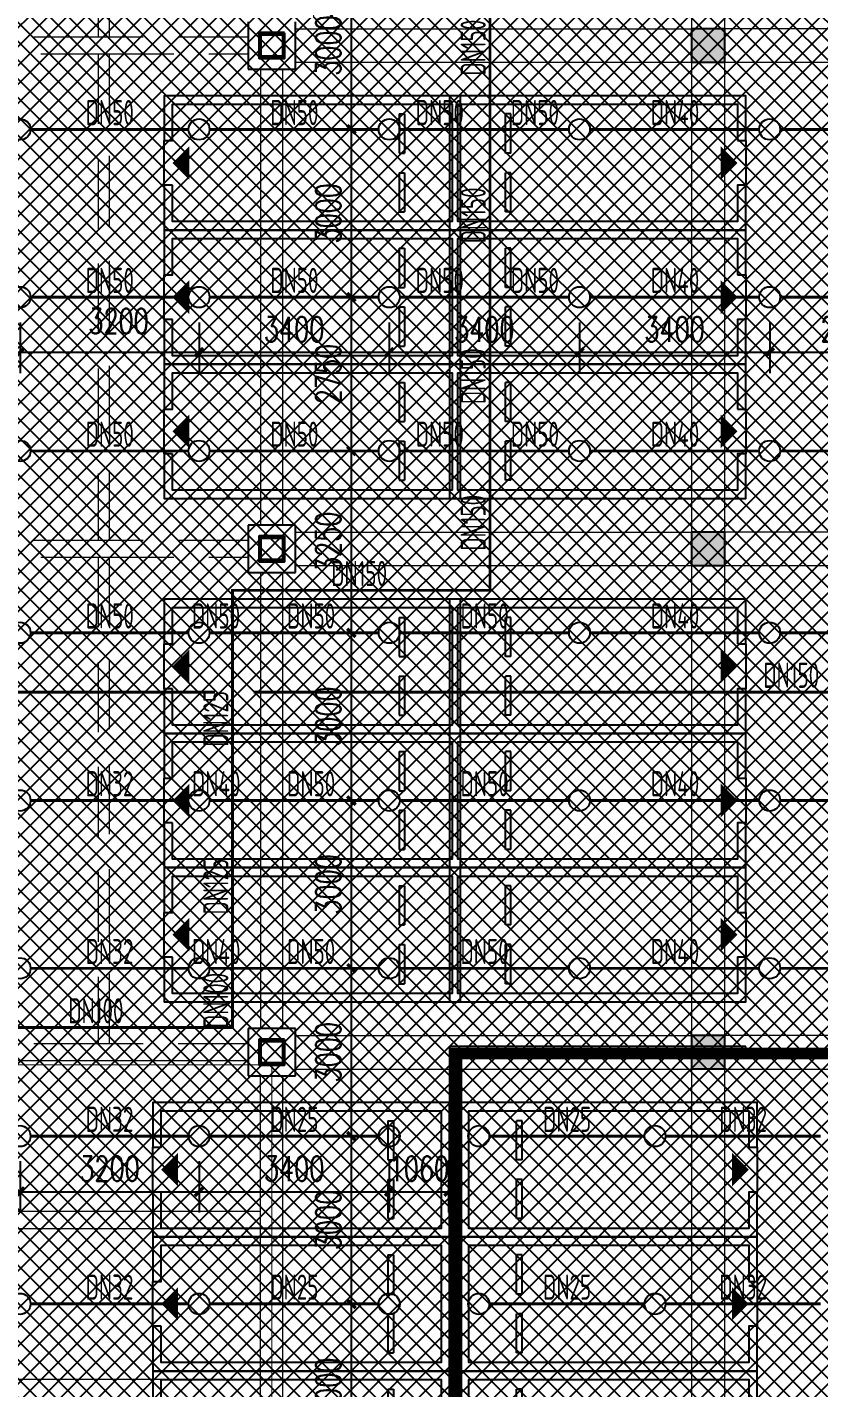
# Model space of a CAD drawing. Extents: x 6824721 to 16538177, y 2478193 to 6665639.
# Drawn here: x 8780493 to 8794641, y 2813701 to 2838028 of the extents above; entities that cross this region are included whole.
import ezdxf

# ---------------------------------------------------------------- set-up
doc = ezdxf.new("R2010")
doc.units = 0
doc.header["$LTSCALE"] = 10
for name, pattern in [('CONTINOUS', [0]), ('DASH', [0.35, 0.25, -0.1]), ('短虚线', [187.5, 125, -62.5])]:
    doc.linetypes.add(name, pattern=pattern)
for name, color, linetype in [('0-wo', 8, 'Continuous'), ('00-停车位', 67, 'Continuous'), ('PUB_HATCH', 8, 'Continuous'), ('S-梁-实线', 4, 'CONTINOUS'), ('S-梁-虚线', 4, 'DASH'), ('W-EQUIP_喷头', 7, 'Continuous'), ('W-PIPE-喷淋中', 6, 'Continuous'), ('W-TEXT_喷淋', 7, 'Continuous'), ('W-TWT_DIM', 3, 'Continuous'), ('WALL', 9, 'Continuous')]:
    doc.layers.add(name, color=color, linetype=linetype)
doc.layers.add('钢梁', color=141, linetype='Continuous', lineweight=18)
doc.styles.add('_TCH_DIM_T3', font='SIMPLEX', dxfattribs={"width": 0.705882, "bigfont": 'GBCBIG'})
doc.styles.add('_TWT_PIPEDN', font='TSSDENG', dxfattribs={"width": 0.8, "height": 3.5, "bigfont": 'TSSDCHN'})
doc.dimstyles.new('_TWT_ARCH&&150', dxfattribs={"dimtxt": 446.25, "dimasz": 150, "dimexe": 375, "dimexo": 450, "dimgap": 189.375, "dimtad": 1, "dimdec": 0, "dimzin": 0, "dimdsep": 46, "dimtxsty": '_TCH_DIM_T3', "dimblk": 'ARCHTICK', "dimcen": 0.09, "dimclrt": 7, "dimazin": 2, "dimtfac": 1, "dimtdec": 0, "dimtix": 1, "dimtmove": 2, "dimatfit": 3, "dimfxl": 0, "dimtolj": 1, "dimtzin": 0, "dimarcsym": 0})

# ---------------------------------------------------------------- blocks, each defined once
blk = doc.blocks.new('车位2400x5300')
at = {"layer": '00-停车位', "color": 251}
for p, q in [((-875, -1000), (-175, -1000)), ((-875, -1100), (-875, -1000)), ((-875, -1100), (-175, -1100)), ((-175, -1100), (-175, -1000)), ((175, -1000), (875, -1000)), ((175, -1100), (175, -1000)), ((175, -1100), (875, -1100)), ((875, -1100), (875, -1000)), ((400, -5300), (-400, -5300))]:
    blk.add_line(p, q, dxfattribs=at)
blk.add_lwpolyline([(400, -5150), (400, -5300), (1200, -5300), (1200, 0), (-1200, 0), (-1200, -5300), (-400, -5300), (-400, -5150), (-1050, -5150), (-1050, -150), (1050, -150), (1050, -5150), (400, -5150)], dxfattribs=at)
blk.add_lwpolyline([(0, -5150, 0, 600, 0), (0, -4850, 600, 600, 0)], format="xyseb", dxfattribs=at)
blk = doc.blocks.new('_FZH')
blk.add_lwpolyline([(-0.5, -0.5), (0.5, -0.5), (0.5, 0.5), (-0.5, 0.5)], close=True)
at = {"layer": 'PUB_HATCH'}
blk.add_solid([(-0.5, -0.5), (0.5, -0.5), (-0.5, 0.5), (0.5, 0.5)], dxfattribs=at)
blk = doc.blocks.new('$DorLib2D$00000213')
at = {"color": 0, "linetype": 'DASH', "const_width": 0.02}
blk.add_lwpolyline([(0.5, 0), (-0.5, 0)], dxfattribs=at)
blk = doc.blocks.new('jkytk')
at = {"layer": 'WALL', "color": 1, "const_width": 200}
for points in [[(8498789, 2828322), (8482789, 2828322), (8482776, 2801322)], [(8498859, 2828327), (8482776, 2828327), (8482776, 2792327), (8498891, 2792327), (8498891, 2783328), (8504550, 2783328), (8512897, 2775813), (8515479, 2778680), (8515479, 2788843), (8565856, 2844792), (8558488, 2851427), (8549989, 2851427), (8549989, 2856072), (8515539, 2856072), (8515539, 2864326), (8498940, 2864325), (8498889, 2828327)]]:
    blk.add_lwpolyline(points, dxfattribs=at)
blk = doc.blocks.new('LIANGMOBAN')
at = {"layer": 'S-梁-实线', "lineweight": 18}
blk.add_line((1915191, 97153), (1915191, 105303), dxfattribs=at)
at = {"layer": 'S-梁-虚线', "color": 8, "lineweight": 18}
for p, q in [((1922891, 132428), (1922891, 124028)), ((1923491, 124028), (1923491, 132428)), ((1915816, 124028), (1922891, 124028)), ((1930691, 124028), (1923491, 124028)), ((1915816, 123428), (1922891, 123428)), ((1922891, 123428), (1922891, 115028)), ((1923491, 115028), (1923491, 123428)), ((1923491, 123428), (1930691, 123428)), ((1915191, 123303), (1915191, 115153)), ((1915591, 115153), (1915591, 123303)), ((1915816, 115028), (1922891, 115028)), ((1930691, 115028), (1923491, 115028)), ((1915816, 114428), (1922891, 114428)), ((1922891, 114428), (1922891, 106028)), ((1923491, 106028), (1923491, 114428)), ((1923491, 114428), (1930691, 114428)), ((1915191, 114303), (1915191, 106153)), ((1915591, 106153), (1915591, 114303)), ((1915816, 106028), (1922891, 106028)), ((1930691, 106028), (1923491, 106028)), ((1915816, 105428), (1922891, 105428)), ((1922891, 105428), (1922891, 97028)), ((1923491, 97028), (1923491, 105428)), ((1923491, 105428), (1930691, 105428)), ((1915591, 97153), (1915591, 105303))]:
    blk.add_line(p, q, dxfattribs=at)
at = {"layer": '钢梁', "color": 8, "linetype": '短虚线', "lineweight": 18}
for p, q in [((1912291, 132578), (1912291, 123878)), ((1912491, 123878), (1912491, 132578)), ((1912391, 123878), (1909391, 123878)), ((1914966, 123878), (1912391, 123878)), ((1909391, 123578), (1912391, 123578)), ((1912291, 123578), (1912291, 114878)), ((1912391, 123578), (1914966, 123578)), ((1912491, 114878), (1912491, 123578)), ((1912391, 114878), (1909391, 114878)), ((1914966, 114878), (1912391, 114878)), ((1909391, 114578), (1912391, 114578)), ((1912291, 114578), (1912291, 105878)), ((1912391, 114578), (1914966, 114578)), ((1912491, 105878), (1912491, 114578)), ((1912391, 105878), (1909391, 105878)), ((1914966, 105878), (1912391, 105878))]:
    blk.add_line(p, q, dxfattribs=at)
at = {"layer": '钢梁', "color": 8, "lineweight": 18}
for p, q in [((1909391, 105578), (1912391, 105578)), ((1912391, 105578), (1914966, 105578)), ((1915191, 102878), (1906591, 102878)), ((1906591, 102578), (1915191, 102578)), ((1915191, 99878), (1906591, 99878))]:
    blk.add_line(p, q, dxfattribs=at)
blk = doc.blocks.new('_ArchTick')
at = {"color": 0, "linetype": 'ByBlock', "const_width": 0.4}
blk.add_lwpolyline([(-0.5, -0.5), (0.5, 0.5)], dxfattribs=at)
blk = doc.blocks.new('*D963')
at = {"layer": 'Defpoints', "color": 0, "transparency": 16777216}
for p in [(8780364, 2818201), (8783564, 2818201), (8783564, 2817208)]:
    blk.add_point(p, dxfattribs=at)
at = {"layer": 'W-TWT_DIM', "color": 0, "lineweight": -2, "transparency": 16777216}
for p, q in [((8780364, 2817751), (8780364, 2816833)), ((8783564, 2817751), (8783564, 2816833)), ((8780364, 2817208), (8783564, 2817208))]:
    blk.add_line(p, q, dxfattribs=at)
at = {"layer": 'W-TWT_DIM', "color": 0, "lineweight": -2, "transparency": 16777216, "xscale": 150, "yscale": 150, "zscale": 150, "rotation": 180}
blk.add_blockref('_ArchTick', (8780364, 2817208), dxfattribs=at)
at = {"layer": 'W-TWT_DIM', "color": 0, "lineweight": -2, "transparency": 16777216, "xscale": 150, "yscale": 150, "zscale": 150}
blk.add_blockref('_ArchTick', (8783564, 2817208), dxfattribs=at)
at = {"layer": 'W-TWT_DIM', "color": 7, "transparency": 16777216, "insert": (8781964, 2817620), "char_height": 446.2, "attachment_point": 5, "style": '_TCH_DIM_T3'}
blk.add_mtext('\\A1;3200', dxfattribs=at)
blk = doc.blocks.new('*D964')
at = {"layer": 'Defpoints', "color": 0, "transparency": 16777216}
for p in [(8783564, 2818201), (8786964, 2818201), (8786964, 2817208)]:
    blk.add_point(p, dxfattribs=at)
at = {"layer": 'W-TWT_DIM', "color": 0, "lineweight": -2, "transparency": 16777216}
for p, q in [((8783564, 2817751), (8783564, 2816833)), ((8786964, 2817751), (8786964, 2816833)), ((8783564, 2817208), (8786964, 2817208))]:
    blk.add_line(p, q, dxfattribs=at)
at = {"layer": 'W-TWT_DIM', "color": 0, "lineweight": -2, "transparency": 16777216, "xscale": 150, "yscale": 150, "zscale": 150, "rotation": 180}
blk.add_blockref('_ArchTick', (8783564, 2817208), dxfattribs=at)
at = {"layer": 'W-TWT_DIM', "color": 0, "lineweight": -2, "transparency": 16777216, "xscale": 150, "yscale": 150, "zscale": 150}
blk.add_blockref('_ArchTick', (8786964, 2817208), dxfattribs=at)
at = {"layer": 'W-TWT_DIM', "color": 7, "transparency": 16777216, "insert": (8785264, 2817620), "char_height": 446.2, "attachment_point": 5, "style": '_TCH_DIM_T3'}
blk.add_mtext('\\A1;3400', dxfattribs=at)
blk = doc.blocks.new('*D965')
at = {"layer": 'Defpoints', "color": 0, "transparency": 16777216}
for p in [(8786964, 2818201), (8788024, 2818201), (8788024, 2817208)]:
    blk.add_point(p, dxfattribs=at)
at = {"layer": 'W-TWT_DIM', "color": 0, "lineweight": -2, "transparency": 16777216}
for p, q in [((8786964, 2817751), (8786964, 2816833)), ((8788024, 2817751), (8788024, 2816833)), ((8786964, 2817208), (8786814, 2817208)), ((8786964, 2817208), (8788024, 2817208)), ((8788024, 2817208), (8788174, 2817208))]:
    blk.add_line(p, q, dxfattribs=at)
at = {"layer": 'W-TWT_DIM', "color": 0, "lineweight": -2, "transparency": 16777216, "xscale": 150, "yscale": 150, "zscale": 150}
blk.add_blockref('_ArchTick', (8786964, 2817208), dxfattribs=at)
at = {"layer": 'W-TWT_DIM', "color": 0, "lineweight": -2, "transparency": 16777216, "xscale": 150, "yscale": 150, "zscale": 150, "rotation": 180}
blk.add_blockref('_ArchTick', (8788024, 2817208), dxfattribs=at)
at = {"layer": 'W-TWT_DIM', "color": 7, "transparency": 16777216, "insert": (8787494, 2817620), "char_height": 446.2, "attachment_point": 5, "style": '_TCH_DIM_T3'}
blk.add_mtext('\\A1;1060', dxfattribs=at)
blk = doc.blocks.new('*D1080')
at = {"layer": 'Defpoints', "color": 0, "transparency": 16777216}
for p in [(8786046, 2815201), (8786287, 2815201), (8786046, 2812201)]:
    blk.add_point(p, dxfattribs=at)
at = {"layer": 'W-TWT_DIM', "color": 0, "lineweight": -2, "transparency": 16777216}
for p, q in [((8786287, 2812201), (8786287, 2815201)), ((8786496, 2815201), (8786662, 2815201)), ((8786496, 2812201), (8786662, 2812201))]:
    blk.add_line(p, q, dxfattribs=at)
at = {"layer": 'W-TWT_DIM', "color": 0, "lineweight": -2, "transparency": 16777216, "xscale": 150, "yscale": 150, "zscale": 150}
for p, rotation in [((8786287, 2815201), 90), ((8786287, 2812201), 270)]:
    blk.add_blockref('_ArchTick', p, dxfattribs=dict(at, rotation=rotation))
at = {"layer": 'W-TWT_DIM', "color": 7, "transparency": 16777216, "insert": (8785875, 2813701), "char_height": 446.2, "attachment_point": 5, "rotation": 90, "style": '_TCH_DIM_T3'}
blk.add_mtext('\\A1;3000', dxfattribs=at)
blk = doc.blocks.new('*D1081')
at = {"layer": 'Defpoints', "color": 0, "transparency": 16777216}
for p in [(8786046, 2818201), (8786287, 2818201), (8786046, 2815201)]:
    blk.add_point(p, dxfattribs=at)
at = {"layer": 'W-TWT_DIM', "color": 0, "lineweight": -2, "transparency": 16777216}
for p, q in [((8786287, 2815201), (8786287, 2818201)), ((8786496, 2818201), (8786662, 2818201)), ((8786496, 2815201), (8786662, 2815201))]:
    blk.add_line(p, q, dxfattribs=at)
at = {"layer": 'W-TWT_DIM', "color": 0, "lineweight": -2, "transparency": 16777216, "xscale": 150, "yscale": 150, "zscale": 150}
for p, rotation in [((8786287, 2818201), 90), ((8786287, 2815201), 270)]:
    blk.add_blockref('_ArchTick', p, dxfattribs=dict(at, rotation=rotation))
at = {"layer": 'W-TWT_DIM', "color": 7, "transparency": 16777216, "insert": (8785875, 2816701), "char_height": 446.2, "attachment_point": 5, "rotation": 90, "style": '_TCH_DIM_T3'}
blk.add_mtext('\\A1;3000', dxfattribs=at)
blk = doc.blocks.new('*D1082')
at = {"layer": 'Defpoints', "color": 0, "transparency": 16777216}
for p in [(8786046, 2821201), (8786287, 2821201), (8786046, 2818201)]:
    blk.add_point(p, dxfattribs=at)
at = {"layer": 'W-TWT_DIM', "color": 0, "lineweight": -2, "transparency": 16777216}
for p, q in [((8786287, 2818201), (8786287, 2821201)), ((8786496, 2821201), (8786662, 2821201)), ((8786496, 2818201), (8786662, 2818201))]:
    blk.add_line(p, q, dxfattribs=at)
at = {"layer": 'W-TWT_DIM', "color": 0, "lineweight": -2, "transparency": 16777216, "xscale": 150, "yscale": 150, "zscale": 150}
for p, rotation in [((8786287, 2821201), 90), ((8786287, 2818201), 270)]:
    blk.add_blockref('_ArchTick', p, dxfattribs=dict(at, rotation=rotation))
at = {"layer": 'W-TWT_DIM', "color": 7, "transparency": 16777216, "insert": (8785875, 2819701), "char_height": 446.2, "attachment_point": 5, "rotation": 90, "style": '_TCH_DIM_T3'}
blk.add_mtext('\\A1;3000', dxfattribs=at)
blk = doc.blocks.new('*D1083')
at = {"layer": 'Defpoints', "color": 0, "transparency": 16777216}
for p in [(8786046, 2824201), (8786287, 2824201), (8786046, 2821201)]:
    blk.add_point(p, dxfattribs=at)
at = {"layer": 'W-TWT_DIM', "color": 0, "lineweight": -2, "transparency": 16777216}
for p, q in [((8786287, 2821201), (8786287, 2824201)), ((8786496, 2824201), (8786662, 2824201)), ((8786496, 2821201), (8786662, 2821201))]:
    blk.add_line(p, q, dxfattribs=at)
at = {"layer": 'W-TWT_DIM', "color": 0, "lineweight": -2, "transparency": 16777216, "xscale": 150, "yscale": 150, "zscale": 150}
for p, rotation in [((8786287, 2824201), 90), ((8786287, 2821201), 270)]:
    blk.add_blockref('_ArchTick', p, dxfattribs=dict(at, rotation=rotation))
at = {"layer": 'W-TWT_DIM', "color": 7, "transparency": 16777216, "insert": (8785875, 2822701), "char_height": 446.2, "attachment_point": 5, "rotation": 90, "style": '_TCH_DIM_T3'}
blk.add_mtext('\\A1;3000', dxfattribs=at)
blk = doc.blocks.new('*D1084')
at = {"layer": 'Defpoints', "color": 0, "transparency": 16777216}
for p in [(8786046, 2827201), (8786287, 2827201), (8786046, 2824201)]:
    blk.add_point(p, dxfattribs=at)
at = {"layer": 'W-TWT_DIM', "color": 0, "lineweight": -2, "transparency": 16777216}
for p, q in [((8786287, 2824201), (8786287, 2827201)), ((8786496, 2827201), (8786662, 2827201)), ((8786496, 2824201), (8786662, 2824201))]:
    blk.add_line(p, q, dxfattribs=at)
at = {"layer": 'W-TWT_DIM', "color": 0, "lineweight": -2, "transparency": 16777216, "xscale": 150, "yscale": 150, "zscale": 150}
for p, rotation in [((8786287, 2827201), 90), ((8786287, 2824201), 270)]:
    blk.add_blockref('_ArchTick', p, dxfattribs=dict(at, rotation=rotation))
at = {"layer": 'W-TWT_DIM', "color": 7, "transparency": 16777216, "insert": (8785875, 2825701), "char_height": 446.2, "attachment_point": 5, "rotation": 90, "style": '_TCH_DIM_T3'}
blk.add_mtext('\\A1;3000', dxfattribs=at)
blk = doc.blocks.new('*D1085')
at = {"layer": 'Defpoints', "color": 0, "transparency": 16777216}
for p in [(8786046, 2830451), (8786287, 2830451), (8786046, 2827201)]:
    blk.add_point(p, dxfattribs=at)
at = {"layer": 'W-TWT_DIM', "color": 0, "lineweight": -2, "transparency": 16777216}
for p, q in [((8786287, 2827201), (8786287, 2830451)), ((8786496, 2830451), (8786662, 2830451)), ((8786496, 2827201), (8786662, 2827201))]:
    blk.add_line(p, q, dxfattribs=at)
at = {"layer": 'W-TWT_DIM', "color": 0, "lineweight": -2, "transparency": 16777216, "xscale": 150, "yscale": 150, "zscale": 150}
for p, rotation in [((8786287, 2830451), 90), ((8786287, 2827201), 270)]:
    blk.add_blockref('_ArchTick', p, dxfattribs=dict(at, rotation=rotation))
at = {"layer": 'W-TWT_DIM', "color": 7, "transparency": 16777216, "insert": (8785875, 2828826), "char_height": 446.2, "attachment_point": 5, "rotation": 90, "style": '_TCH_DIM_T3'}
blk.add_mtext('\\A1;3250', dxfattribs=at)
blk = doc.blocks.new('*D1086')
at = {"layer": 'Defpoints', "color": 0, "transparency": 16777216}
for p in [(8786046, 2833201), (8786287, 2833201), (8786046, 2830451)]:
    blk.add_point(p, dxfattribs=at)
at = {"layer": 'W-TWT_DIM', "color": 0, "lineweight": -2, "transparency": 16777216}
for p, q in [((8786287, 2830451), (8786287, 2833201)), ((8786496, 2833201), (8786662, 2833201)), ((8786496, 2830451), (8786662, 2830451))]:
    blk.add_line(p, q, dxfattribs=at)
at = {"layer": 'W-TWT_DIM', "color": 0, "lineweight": -2, "transparency": 16777216, "xscale": 150, "yscale": 150, "zscale": 150}
for p, rotation in [((8786287, 2833201), 90), ((8786287, 2830451), 270)]:
    blk.add_blockref('_ArchTick', p, dxfattribs=dict(at, rotation=rotation))
at = {"layer": 'W-TWT_DIM', "color": 7, "transparency": 16777216, "insert": (8785875, 2831826), "char_height": 446.2, "attachment_point": 5, "rotation": 90, "style": '_TCH_DIM_T3'}
blk.add_mtext('\\A1;2750', dxfattribs=at)
blk = doc.blocks.new('*D1087')
at = {"layer": 'Defpoints', "color": 0, "transparency": 16777216}
for p in [(8786046, 2836201), (8786287, 2836201), (8786046, 2833201)]:
    blk.add_point(p, dxfattribs=at)
at = {"layer": 'W-TWT_DIM', "color": 0, "lineweight": -2, "transparency": 16777216}
for p, q in [((8786287, 2833201), (8786287, 2836201)), ((8786496, 2836201), (8786662, 2836201)), ((8786496, 2833201), (8786662, 2833201))]:
    blk.add_line(p, q, dxfattribs=at)
at = {"layer": 'W-TWT_DIM', "color": 0, "lineweight": -2, "transparency": 16777216, "xscale": 150, "yscale": 150, "zscale": 150}
for p, rotation in [((8786287, 2836201), 90), ((8786287, 2833201), 270)]:
    blk.add_blockref('_ArchTick', p, dxfattribs=dict(at, rotation=rotation))
at = {"layer": 'W-TWT_DIM', "color": 7, "transparency": 16777216, "insert": (8785875, 2834701), "char_height": 446.2, "attachment_point": 5, "rotation": 90, "style": '_TCH_DIM_T3'}
blk.add_mtext('\\A1;3000', dxfattribs=at)
blk = doc.blocks.new('*D1088')
at = {"layer": 'Defpoints', "color": 0, "transparency": 16777216}
for p in [(8786046, 2839201), (8786287, 2839201), (8786046, 2836201)]:
    blk.add_point(p, dxfattribs=at)
at = {"layer": 'W-TWT_DIM', "color": 0, "lineweight": -2, "transparency": 16777216}
for p, q in [((8786287, 2836201), (8786287, 2839201)), ((8786496, 2839201), (8786662, 2839201)), ((8786496, 2836201), (8786662, 2836201))]:
    blk.add_line(p, q, dxfattribs=at)
at = {"layer": 'W-TWT_DIM', "color": 0, "lineweight": -2, "transparency": 16777216, "xscale": 150, "yscale": 150, "zscale": 150}
for p, rotation in [((8786287, 2839201), 90), ((8786287, 2836201), 270)]:
    blk.add_blockref('_ArchTick', p, dxfattribs=dict(at, rotation=rotation))
at = {"layer": 'W-TWT_DIM', "color": 7, "transparency": 16777216, "insert": (8785875, 2837701), "char_height": 446.2, "attachment_point": 5, "rotation": 90, "style": '_TCH_DIM_T3'}
blk.add_mtext('\\A1;3000', dxfattribs=at)
blk = doc.blocks.new('*D1493')
at = {"layer": 'Defpoints', "color": 0, "transparency": 16777216}
for p in [(8780364, 2833201), (8783564, 2833201), (8783564, 2832216)]:
    blk.add_point(p, dxfattribs=at)
at = {"layer": 'W-TWT_DIM', "color": 0, "lineweight": -2, "transparency": 16777216}
for p, q in [((8780364, 2832751), (8780364, 2831841)), ((8783564, 2832751), (8783564, 2831841)), ((8780364, 2832216), (8783564, 2832216))]:
    blk.add_line(p, q, dxfattribs=at)
at = {"layer": 'W-TWT_DIM', "color": 0, "lineweight": -2, "transparency": 16777216, "xscale": 150, "yscale": 150, "zscale": 150, "rotation": 180}
blk.add_blockref('_ArchTick', (8780364, 2832216), dxfattribs=at)
at = {"layer": 'W-TWT_DIM', "color": 0, "lineweight": -2, "transparency": 16777216, "xscale": 150, "yscale": 150, "zscale": 150}
blk.add_blockref('_ArchTick', (8783564, 2832216), dxfattribs=at)
at = {"layer": 'W-TWT_DIM', "color": 7, "transparency": 16777216, "insert": (8782125, 2832774), "char_height": 446.2, "attachment_point": 5, "style": '_TCH_DIM_T3'}
blk.add_mtext('\\A1;3200', dxfattribs=at)
blk = doc.blocks.new('*D1494')
at = {"layer": 'Defpoints', "color": 0, "transparency": 16777216}
for p in [(8783564, 2833201), (8786964, 2833201), (8786964, 2832216)]:
    blk.add_point(p, dxfattribs=at)
at = {"layer": 'W-TWT_DIM', "color": 0, "lineweight": -2, "transparency": 16777216}
for p, q in [((8783564, 2832751), (8783564, 2831841)), ((8786964, 2832751), (8786964, 2831841)), ((8783564, 2832216), (8786964, 2832216))]:
    blk.add_line(p, q, dxfattribs=at)
at = {"layer": 'W-TWT_DIM', "color": 0, "lineweight": -2, "transparency": 16777216, "xscale": 150, "yscale": 150, "zscale": 150, "rotation": 180}
blk.add_blockref('_ArchTick', (8783564, 2832216), dxfattribs=at)
at = {"layer": 'W-TWT_DIM', "color": 0, "lineweight": -2, "transparency": 16777216, "xscale": 150, "yscale": 150, "zscale": 150}
blk.add_blockref('_ArchTick', (8786964, 2832216), dxfattribs=at)
at = {"layer": 'W-TWT_DIM', "color": 7, "transparency": 16777216, "insert": (8785264, 2832628), "char_height": 446.2, "attachment_point": 5, "style": '_TCH_DIM_T3'}
blk.add_mtext('\\A1;3400', dxfattribs=at)
blk = doc.blocks.new('*D1495')
at = {"layer": 'Defpoints', "color": 0, "transparency": 16777216}
for p in [(8786964, 2833201), (8790364, 2833201), (8790364, 2832216)]:
    blk.add_point(p, dxfattribs=at)
at = {"layer": 'W-TWT_DIM', "color": 0, "lineweight": -2, "transparency": 16777216}
for p, q in [((8786964, 2832751), (8786964, 2831841)), ((8790364, 2832751), (8790364, 2831841)), ((8786964, 2832216), (8790364, 2832216))]:
    blk.add_line(p, q, dxfattribs=at)
at = {"layer": 'W-TWT_DIM', "color": 0, "lineweight": -2, "transparency": 16777216, "xscale": 150, "yscale": 150, "zscale": 150, "rotation": 180}
blk.add_blockref('_ArchTick', (8786964, 2832216), dxfattribs=at)
at = {"layer": 'W-TWT_DIM', "color": 0, "lineweight": -2, "transparency": 16777216, "xscale": 150, "yscale": 150, "zscale": 150}
blk.add_blockref('_ArchTick', (8790364, 2832216), dxfattribs=at)
at = {"layer": 'W-TWT_DIM', "color": 7, "transparency": 16777216, "insert": (8788664, 2832628), "char_height": 446.2, "attachment_point": 5, "style": '_TCH_DIM_T3'}
blk.add_mtext('\\A1;3400', dxfattribs=at)
blk = doc.blocks.new('*D1496')
at = {"layer": 'Defpoints', "color": 0, "transparency": 16777216}
for p in [(8790364, 2833201), (8793764, 2833201), (8793764, 2832216)]:
    blk.add_point(p, dxfattribs=at)
at = {"layer": 'W-TWT_DIM', "color": 0, "lineweight": -2, "transparency": 16777216}
for p, q in [((8790364, 2832751), (8790364, 2831841)), ((8793764, 2832751), (8793764, 2831841)), ((8790364, 2832216), (8793764, 2832216))]:
    blk.add_line(p, q, dxfattribs=at)
at = {"layer": 'W-TWT_DIM', "color": 0, "lineweight": -2, "transparency": 16777216, "xscale": 150, "yscale": 150, "zscale": 150, "rotation": 180}
blk.add_blockref('_ArchTick', (8790364, 2832216), dxfattribs=at)
at = {"layer": 'W-TWT_DIM', "color": 0, "lineweight": -2, "transparency": 16777216, "xscale": 150, "yscale": 150, "zscale": 150}
blk.add_blockref('_ArchTick', (8793764, 2832216), dxfattribs=at)
at = {"layer": 'W-TWT_DIM', "color": 7, "transparency": 16777216, "insert": (8792064, 2832628), "char_height": 446.2, "attachment_point": 5, "style": '_TCH_DIM_T3'}
blk.add_mtext('\\A1;3400', dxfattribs=at)
blk = doc.blocks.new('*D1497')
at = {"layer": 'Defpoints', "color": 0, "transparency": 16777216}
for p in [(8793764, 2833201), (8796664, 2833201), (8796664, 2832216)]:
    blk.add_point(p, dxfattribs=at)
at = {"layer": 'W-TWT_DIM', "color": 0, "lineweight": -2, "transparency": 16777216}
for p, q in [((8793764, 2832751), (8793764, 2831841)), ((8796664, 2832751), (8796664, 2831841)), ((8793764, 2832216), (8796664, 2832216))]:
    blk.add_line(p, q, dxfattribs=at)
at = {"layer": 'W-TWT_DIM', "color": 0, "lineweight": -2, "transparency": 16777216, "xscale": 150, "yscale": 150, "zscale": 150, "rotation": 180}
blk.add_blockref('_ArchTick', (8793764, 2832216), dxfattribs=at)
at = {"layer": 'W-TWT_DIM', "color": 0, "lineweight": -2, "transparency": 16777216, "xscale": 150, "yscale": 150, "zscale": 150}
blk.add_blockref('_ArchTick', (8796664, 2832216), dxfattribs=at)
at = {"layer": 'W-TWT_DIM', "color": 7, "transparency": 16777216, "insert": (8795214, 2832628), "char_height": 446.2, "attachment_point": 5, "style": '_TCH_DIM_T3'}
blk.add_mtext('\\A1;2900', dxfattribs=at)
blk = doc.blocks.new('$TwtSys$00000125')
blk.add_circle((0, 0, 0), 1)

msp = doc.modelspace()

# ---------------------------------------------------------------- hatches: boundary and pattern name
h = msp.add_hatch()
h.set_pattern_fill('ANSI37', color=8, scale=150)
h.set_pattern_definition([(45, (8303016.86, 2710265.2), (-168.3798, 168.3798), []), (135, (8303016.86, 2710265.2), (-168.3798, -168.3798), [])])
h.paths.add_polyline_path([(8824414.1, 2949451.5), (8824414.1, 2935151.5), (8842714.1, 2935151.5), (8842714.1, 2879526.5), (8827964.1, 2879526.5), (8827964.1, 2881476.5), (8830839.1, 2881476.5), (8830939.1, 2886876.5), (8804334.6, 2886876.5), (8804142.3, 2820149.7), (8833564.1, 2820152.3), (8833564.1, 2817714.5), (8841204.8, 2810768), (8839163.9, 2808501.4), (8843102.6, 2804955), (8820829.2, 2780217.9), (8820829.2, 2770055.4), (8785124.6, 2730401.5), (8708264.1, 2730401.5), (8708264.1, 2736351.5), (8695014.1, 2750701.5), (8695014.1, 2775001.5), (8703014.1, 2775002.8), (8703014.1, 2949451.5), (8712039.3, 2949451.5)])
at = {"layer": 'W-PIPE-喷淋中'}
for points in [[(8784164.1, 2827960.2), (8784137.8, 2827960.2), (8784137.8, 2827986.4)], [(8784164.1, 2827960.2), (8784164.1, 2827986.4), (8784137.8, 2827986.4)], [(8788764.1, 2827960.2), (8788790.3, 2827960.2), (8788790.3, 2827933.9)], [(8788764.1, 2827960.2), (8788764.1, 2827933.9), (8788790.3, 2827933.9)], [(8784164.1, 2820142.4), (8784190.3, 2820142.4), (8784190.3, 2820116.2)], [(8784164.1, 2820142.4), (8784164.1, 2820116.2), (8784190.3, 2820116.2)]]:
    msp.add_hatch(color=256, dxfattribs=at).paths.add_polyline_path(points)

# ---------------------------------------------------------------- linework, layer by layer
at = {"layer": '0-wo', "color": 8}
for p, q in [((8784439.1, 2838126.5), (8784439.1, 2837276.5)), ((8785289.1, 2837276.5), (8785289.1, 2838126.5)), ((8784439.1, 2837276.5), (8785289.1, 2837276.5)), ((8785289.1, 2829126.5), (8784439.1, 2829126.5)), ((8784439.1, 2829126.5), (8784439.1, 2828276.5)), ((8785289.1, 2828276.5), (8785289.1, 2829126.5)), ((8784439.1, 2828276.5), (8785289.1, 2828276.5)), ((8785289.1, 2820126.5), (8784439.1, 2820126.5)), ((8784439.1, 2820126.5), (8784439.1, 2819276.5)), ((8785289.1, 2819276.5), (8785289.1, 2820126.5)), ((8788039.1, 2819801.5), (8788039.1, 2792801.5)), ((8793339.1, 2819801.5), (8788039.1, 2819801.5)), ((8793339.1, 2819601.5), (8793339.1, 2819801.5)), ((8788239.1, 2819601.5), (8788239.1, 2792701.5)), ((8788239.1, 2819601.5), (8793339.1, 2819601.5)), ((8784439.1, 2819276.5), (8785289.1, 2819276.5))]:
    msp.add_line(p, q, dxfattribs=at)
at = {"layer": '0-wo', "color": 8, "lineweight": 35}
for points in [[(8785089.1, 2837926.5), (8784639.1, 2837926.5), (8784639.1, 2837476.5), (8785089.1, 2837476.5)], [(8785059.1, 2837506.5), (8784669.1, 2837506.5), (8784669.1, 2837896.5), (8785059.1, 2837896.5)], [(8785089.1, 2828926.5), (8784639.1, 2828926.5), (8784639.1, 2828476.5), (8785089.1, 2828476.5)], [(8785059.1, 2828506.5), (8784669.1, 2828506.5), (8784669.1, 2828896.5), (8785059.1, 2828896.5)], [(8785089.1, 2819926.5), (8784639.1, 2819926.5), (8784639.1, 2819476.5), (8785089.1, 2819476.5)], [(8785059.1, 2819506.5), (8784669.1, 2819506.5), (8784669.1, 2819896.5), (8785059.1, 2819896.5)]]:
    msp.add_lwpolyline(points, close=True, dxfattribs=at)
at = {"layer": '0-wo', "color": 8, "linetype": 'DASH', "const_width": 20}
msp.add_lwpolyline([(8731264.1, 2819476.5), (8784864.1, 2819476.5), (8784864.1, 2810926.5), (8731264.1, 2810926.5)], close=True, dxfattribs=at)
at = {"layer": 'W-PIPE-喷淋中', "ltscale": 1.5, "const_width": 52.5}
for points in [[(8788764.1, 2836201.5), (8788764.1, 2839201.5)], [(8780551.6, 2836201.5), (8783376.6, 2836201.5)], [(8783751.6, 2836201.5), (8786776.6, 2836201.5)], [(8787151.6, 2836201.5), (8788764.1, 2836201.5)], [(8788764.1, 2836201.5), (8790176.6, 2836201.5)], [(8788764.1, 2833201.5), (8788764.1, 2836201.5)], [(8790551.6, 2836201.5), (8793576.6, 2836201.5)], [(8793951.6, 2836201.5), (8796476.6, 2836201.5)], [(8780551.6, 2833201.5), (8783376.6, 2833201.5)], [(8783751.6, 2833201.5), (8786776.6, 2833201.5)], [(8787151.6, 2833201.5), (8788764.1, 2833201.5)], [(8788764.1, 2833201.5), (8790176.6, 2833201.5)], [(8788764.1, 2830451.5), (8788764.1, 2833201.5)], [(8790551.6, 2833201.5), (8793576.6, 2833201.5)], [(8793951.6, 2833201.5), (8796476.6, 2833201.5)], [(8780551.6, 2830451.5), (8783376.6, 2830451.5)], [(8783751.6, 2830451.5), (8786776.6, 2830451.5)], [(8787151.6, 2830451.5), (8788764.1, 2830451.5)], [(8788764.1, 2827960.2), (8788764.1, 2830451.5)], [(8788764.1, 2830451.5), (8790176.6, 2830451.5)], [(8790551.6, 2830451.5), (8793576.6, 2830451.5)], [(8793951.6, 2830451.5), (8796476.6, 2830451.5)], [(8784164.1, 2827960.2), (8784164.1, 2827201.5)], [(8784164.1, 2827960.2), (8788764.1, 2827960.2)], [(8780551.6, 2827201.5), (8783376.6, 2827201.5)], [(8783751.6, 2827201.5), (8784164.1, 2827201.5)], [(8784164.1, 2827201.5), (8786776.6, 2827201.5)], [(8784164.1, 2827201.5), (8784164.1, 2824201.5)], [(8787151.6, 2827201.5), (8790176.6, 2827201.5)], [(8790551.6, 2827201.5), (8793576.6, 2827201.5)], [(8793951.6, 2827201.5), (8796476.6, 2827201.5)], [(8765663.7, 2826141.3), (8783850.1, 2826141.3)], [(8784542.8, 2826141.3), (8803832.5, 2826141.3)], [(8780551.6, 2824201.5), (8783376.6, 2824201.5)], [(8783751.6, 2824201.5), (8784164.1, 2824201.5)], [(8784164.1, 2824201.5), (8786776.6, 2824201.5)], [(8784164.1, 2824201.5), (8784164.1, 2821201.5)], [(8787151.6, 2824201.5), (8790176.6, 2824201.5)], [(8790551.6, 2824201.5), (8793576.6, 2824201.5)], [(8793951.6, 2824201.5), (8796476.6, 2824201.5)], [(8783376.6, 2821201.5), (8780551.6, 2821201.5)], [(8784164.1, 2821201.5), (8783751.6, 2821201.5)], [(8786776.6, 2821201.5), (8784164.1, 2821201.5)], [(8784164.1, 2821201.5), (8784164.1, 2820142.4)], [(8790176.6, 2821201.5), (8787151.6, 2821201.5)], [(8793576.6, 2821201.5), (8790551.6, 2821201.5)], [(8796476.6, 2821201.5), (8793951.6, 2821201.5)], [(8779364.1, 2820142.4), (8784164.1, 2820142.4)], [(8780551.6, 2818201.5), (8783376.6, 2818201.5)], [(8783751.6, 2818201.5), (8786776.6, 2818201.5)], [(8791526.6, 2818201.5), (8788751.6, 2818201.5)], [(8794676.6, 2818201.5), (8791901.6, 2818201.5)], [(8783376.6, 2815201.5), (8780551.6, 2815201.5)], [(8786776.6, 2815201.5), (8783751.6, 2815201.5)], [(8791526.6, 2815201.5), (8788751.6, 2815201.5)], [(8794676.6, 2815201.5), (8791901.6, 2815201.5)]]:
    msp.add_lwpolyline(points, dxfattribs=at)

# ---------------------------------------------------------------- block references
msp.add_blockref('jkytk', (305383.7, -8645.8))
at = {"layer": '0-wo', "color": 8}
for name, p, xscale, yscale, zscale, rotation in [('_FZH', (8792664.1, 2837701.5), 600, 600, 600, 90), ('_FZH', (8792664.1, 2828701.5), 600, 600, 600, 90), ('_FZH', (8792664.1, 2819701.5), 600, 600, 600, 90), ('$DorLib2D$00000213', (8796089.1, 2819701.5), 5500, 5500, 200, 359.9999999895497)]:
    msp.add_blockref(name, p, dxfattribs=dict(at, xscale=xscale, yscale=yscale, zscale=zscale, rotation=rotation))
for p, rotation in [((8788239.1, 2835601.5), 270), ((8788039.1, 2835601.5), 90), ((8788239.1, 2833201.5), 270), ((8788039.1, 2833201.5), 90), ((8788239.1, 2830801.5), 270), ((8788039.1, 2830801.5), 90), ((8788239.1, 2826601.5), 270), ((8788039.1, 2826601.5), 90), ((8788239.1, 2824201.5), 270), ((8788039.1, 2824201.5), 90), ((8788239.1, 2821801.5), 270), ((8788039.1, 2821801.5), 90), ((8788039.1, 2817601.5), 270), ((8788239.1, 2817601.5), 90), ((8788039.1, 2815201.5), 270), ((8788239.1, 2815201.5), 90), ((8788039.1, 2812801.5), 270), ((8788239.1, 2812801.5), 90)]:
    msp.add_blockref('车位2400x5300', p, dxfattribs=dict(at, rotation=rotation))
at = {"layer": 'W-EQUIP_喷头', "xscale": 187.5, "yscale": 187.5, "zscale": 187.5}
for p in [(8780364.1, 2836201.5), (8783564.1, 2836201.5), (8786964.1, 2836201.5), (8790364.1, 2836201.5), (8793764.1, 2836201.5), (8780364.1, 2833201.5), (8783564.1, 2833201.5), (8786964.1, 2833201.5), (8790364.1, 2833201.5), (8793764.1, 2833201.5), (8780364.1, 2830451.5), (8783564.1, 2830451.5), (8786964.1, 2830451.5), (8790364.1, 2830451.5), (8793764.1, 2830451.5), (8780364.1, 2827201.5), (8783564.1, 2827201.5), (8786964.1, 2827201.5), (8790364.1, 2827201.5), (8793764.1, 2827201.5), (8780364.1, 2824201.5), (8783564.1, 2824201.5), (8786964.1, 2824201.5), (8790364.1, 2824201.5), (8793764.1, 2824201.5), (8780364.1, 2821201.5), (8783564.1, 2821201.5), (8786964.1, 2821201.5), (8790364.1, 2821201.5), (8793764.1, 2821201.5), (8780364.1, 2818201.5), (8783564.1, 2818201.5), (8786964.1, 2818201.5), (8788564.1, 2818201.5), (8791714.1, 2818201.5), (8780364.1, 2815201.5), (8783564.1, 2815201.5), (8786964.1, 2815201.5), (8788564.1, 2815201.5), (8791714.1, 2815201.5)]:
    msp.add_blockref('$TwtSys$00000125', p, dxfattribs=at)
at = {"layer": '钢梁', "color": 6}
msp.add_blockref('LIANGMOBAN', (6869472.7, 2713973), dxfattribs=at)

# ---------------------------------------------------------------- texts
at = {"layer": 'W-TEXT_喷淋', "style": '_TWT_PIPEDN', "width": 0.64}
for s, p in [('DN150', (8788689.1, 2837164.2)), ('DN150', (8788689.1, 2834164.2)), ('DN150', (8788689.1, 2831289.2)), ('DN150', (8788689.1, 2828668.6)), ('DN125', (8784089.1, 2825164.2)), ('DN125', (8784089.1, 2822164.2)), ('DN100', (8784089.1, 2820134.7))]:
    msp.add_text(s, height=450, rotation=90, dxfattribs=at).set_placement(p)
for s, p in [('DN50', (8781537.6, 2836276.5)), ('DN50', (8784837.6, 2836276.5)), ('DN50', (8787437.6, 2836276.5)), ('DN50', (8789137.6, 2836276.5)), ('DN40', (8791637.6, 2836276.5)), ('DN50', (8781537.6, 2833276.5)), ('DN50', (8784837.6, 2833276.5)), ('DN50', (8787437.6, 2833276.5)), ('DN50', (8789137.6, 2833276.5)), ('DN40', (8791637.6, 2833276.5)), ('DN50', (8781537.6, 2830526.5)), ('DN50', (8784837.6, 2830526.5)), ('DN50', (8787437.6, 2830526.5)), ('DN50', (8789137.6, 2830526.5)), ('DN40', (8791637.6, 2830526.5)), ('DN150', (8785926.9, 2828035.2)), ('DN50', (8781537.6, 2827276.5)), ('DN50', (8783437.6, 2827276.5)), ('DN50', (8785137.6, 2827276.5)), ('DN50', (8788237.6, 2827276.5)), ('DN40', (8791637.6, 2827276.5)), ('DN150', (8793650.4, 2826216.3)), ('DN32', (8781537.6, 2824276.5)), ('DN40', (8783437.6, 2824276.5)), ('DN50', (8785137.6, 2824276.5)), ('DN50', (8788237.6, 2824276.5)), ('DN40', (8791637.6, 2824276.5)), ('DN32', (8781537.6, 2821276.5)), ('DN40', (8783437.6, 2821276.5)), ('DN50', (8785137.6, 2821276.5)), ('DN50', (8788237.6, 2821276.5)), ('DN40', (8791637.6, 2821276.5)), ('DN100', (8781226.9, 2820217.4)), ('DN32', (8781537.6, 2818276.5)), ('DN25', (8784837.6, 2818276.5)), ('DN25', (8789712.6, 2818276.5)), ('DN32', (8792862.6, 2818276.5)), ('DN32', (8781537.6, 2815276.5)), ('DN25', (8784837.6, 2815276.5)), ('DN25', (8789712.6, 2815276.5)), ('DN32', (8792862.6, 2815276.5))]:
    msp.add_text(s, height=450, dxfattribs=at).set_placement(p)

# ---------------------------------------------------------------- dimensions: what is measured, and where the dimension line sits
at = {"layer": 'W-TWT_DIM'}
for p1, p2, distance, picture, middle in [((8786046, 2836201.5), (8786046, 2839201.5), -241.2, '*D1088', (8785874.8, 2837701.5)), ((8786046, 2833201.5), (8786046, 2836201.5), -241.2, '*D1087', (8785874.8, 2834701.5)), ((8783564.1, 2833201.5), (8786964.1, 2833201.5), -986, '*D1494', (8785264.1, 2832628)), ((8786046, 2830451.5), (8786046, 2833201.5), -241.2, '*D1086', (8785874.8, 2831826.5)), ((8786964.1, 2833201.5), (8790364.1, 2833201.5), -986, '*D1495', (8788664.1, 2832628)), ((8790364.1, 2833201.5), (8793764.1, 2833201.5), -986, '*D1496', (8792064.1, 2832628)), ((8793764.1, 2833201.5), (8796664.1, 2833201.5), -986, '*D1497', (8795214.1, 2832628)), ((8786046, 2827201.5), (8786046, 2830451.5), -241.2, '*D1085', (8785874.8, 2828826.5)), ((8786046, 2824201.5), (8786046, 2827201.5), -241.2, '*D1084', (8785874.8, 2825701.5)), ((8786046, 2821201.5), (8786046, 2824201.5), -241.2, '*D1083', (8785874.8, 2822701.5)), ((8786046, 2818201.5), (8786046, 2821201.5), -241.2, '*D1082', (8785874.8, 2819701.5)), ((8786046, 2815201.5), (8786046, 2818201.5), -241.2, '*D1081', (8785874.8, 2816701.5)), ((8780364.1, 2818201.5), (8783564.1, 2818201.5), -993.8, '*D963', (8781964.1, 2817620.2)), ((8783564.1, 2818201.5), (8786964.1, 2818201.5), -993.8, '*D964', (8785264.1, 2817620.2)), ((8786964.1, 2818201.5), (8788023.9, 2818201.5), -993.8, '*D965', (8787494, 2817620.2)), ((8786046, 2812201.5), (8786046, 2815201.5), -241.2, '*D1080', (8785874.8, 2813701.5))]:
    dim = msp.add_aligned_dim(p1=p1, p2=p2, distance=distance, dimstyle='_TWT_ARCH&&150', dxfattribs=at)
    dim.commit()
    dim.dimension.update_dxf_attribs({"geometry": picture, "text_midpoint": middle})
dim = msp.add_linear_dim(base=(8783564.1, 2832215.5), p1=(8780364.1, 2833201.5), p2=(8783564.1, 2833201.5), angle=0, dimstyle='_TWT_ARCH&&150', dxfattribs=at)
dim.commit()
dim.dimension.update_dxf_attribs({"geometry": '*D1493', "text_midpoint": (8782124.8, 2832773.7), "dimtype": 129})

doc.saveas('drawing.dxf')
